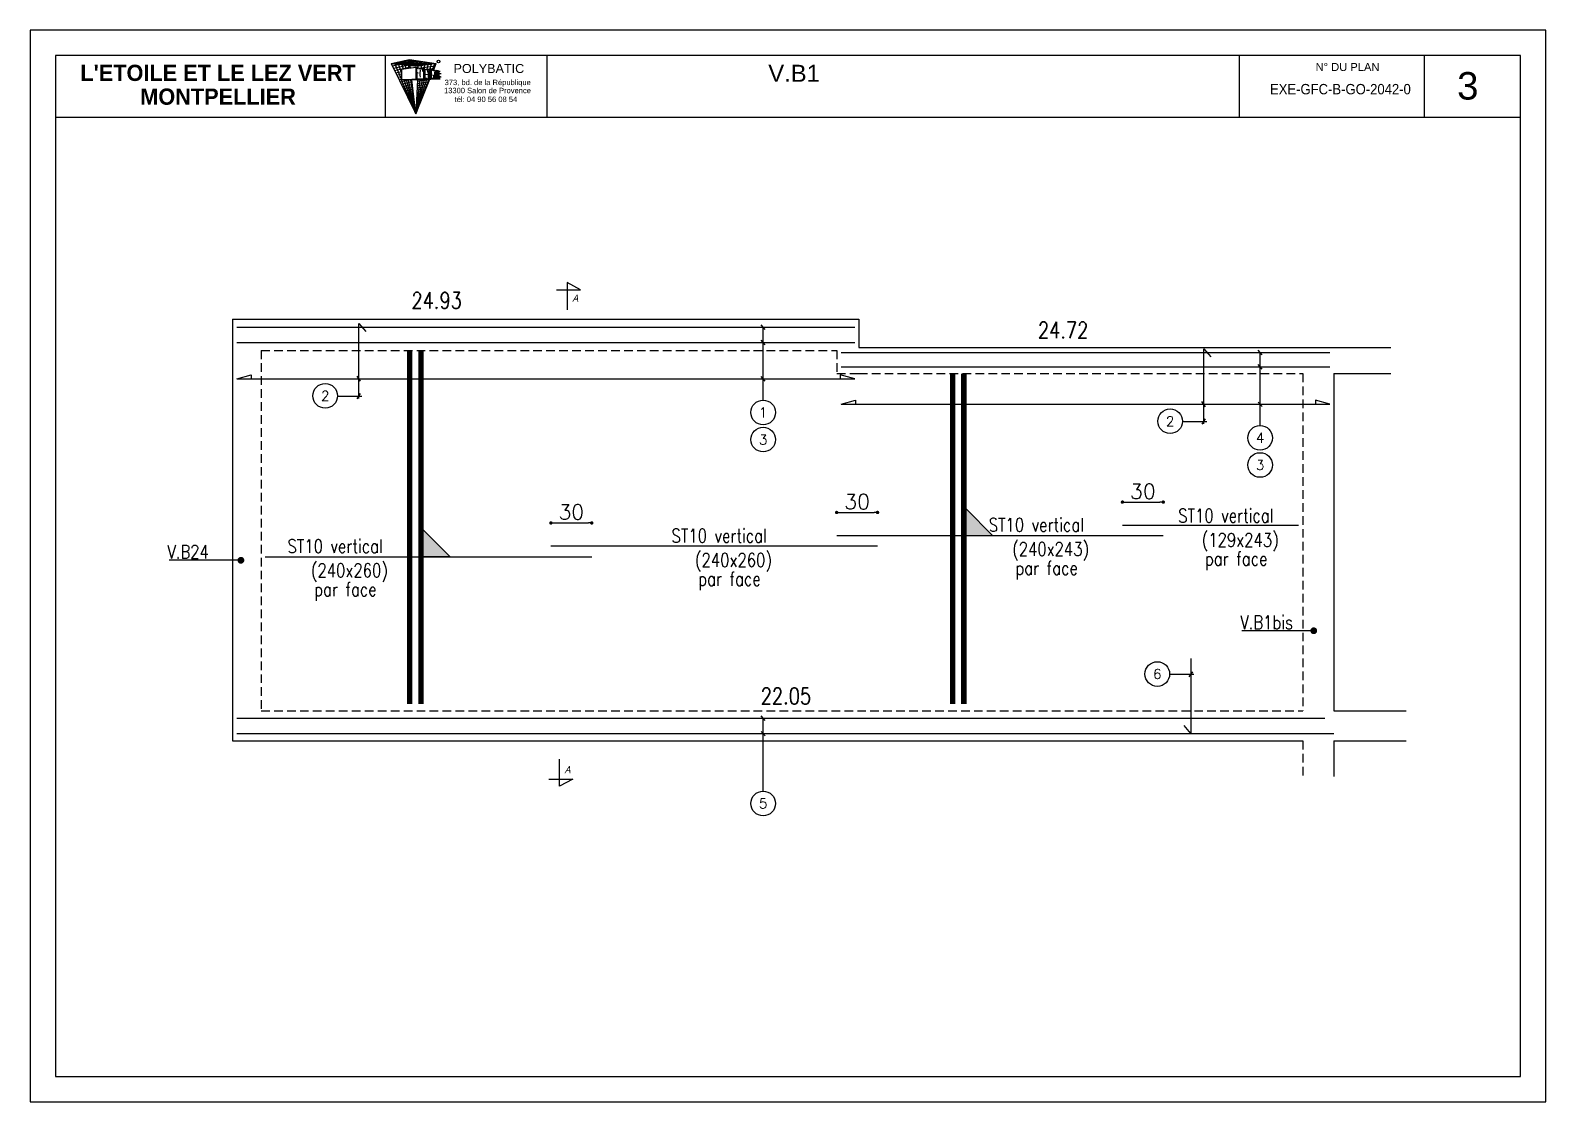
# Model space of a CAD drawing. Header units: millimetres. Extents: x -21776 to 63757, y -7870 to 8483.
# Drawn here: x -19686 to -18573, y 127 to 914 of the extents above; entities that cross this region are included whole.
import ezdxf
from ezdxf.enums import TextEntityAlignment as Align

# ---------------------------------------------------------------- set-up
doc = ezdxf.new("R2010")
doc.units = ezdxf.units.MM
doc.header["$PDMODE"] = 34
doc.linetypes.add('CACHE', pattern=[9.525, 6.35, -3.175])
doc.linetypes.add('CONTINUE', pattern=[0])
for name, color, linetype in [('COTATION', 1, 'Continuous'), ('GO-CARTOUCHE', 7, 'Continuous'), ('GO-TEXTE', 9, 'Continuous'), ('GO-TEXTE-ACIER', 3, 'Continuous'), ('STR_TS', 22, 'Continuous'), ('STR_TS_TXT', 7, 'Continuous'), ('STR_TXT', 102, 'Continuous'), ('STR_VOI-POT', 6, 'Continuous')]:
    doc.layers.add(name, color=color, linetype=linetype)
doc.styles.add('Lucida', font='')
doc.styles.get("Standard").update_dxf_attribs({"font": 'romans.shx'})
doc.styles.add('TEXTE', font='romans.shx')
doc.styles.add('TEXTE TS', font='romans.shx', dxfattribs={"width": 0.7, "oblique": 15})
doc.styles.add('TEXTEBA', font='ARIAL.TTF')
doc.styles.get('Lucida').set_extended_font_data('Lucida Sans', italic=True)
doc.dimstyles.new('COUPE-20', dxfattribs={"dimscale": 0.5, "dimtxt": 22, "dimasz": 5, "dimexe": 0.05, "dimexo": 0, "dimgap": 5, "dimtad": 1, "dimdsep": 46, "dimtxsty": 'Standard', "dimblk1": 'DOT', "dimblk2": 'DOT', "dimsah": 1, "dimcen": 0, "dimdle": 150, "dimclrd": 1, "dimclre": 1, "dimclrt": 7, "dimadec": 0, "dimazin": 0, "dimtfac": 1, "dimtix": 1, "dimtmove": 2, "dimatfit": 3, "dimldrblk": 'DOT', "dimfxl": 0, "dimtvp": 1, "dimtolj": 1, "dimtzin": 0, "dimarcsym": 0})

# ---------------------------------------------------------------- blocks, each defined once
blk = doc.blocks.new('A$C6F247267')
blk.add_hatch(color=256).paths.add_polyline_path([(0, -0.2), (-0.2, 0), (0, 0)])
blk.add_lwpolyline([(-0.2, 0), (0, 0), (0, -0.2), (-0.2, 0)])
blk = doc.blocks.new('_DOT')
at = {"color": 0, "linetype": 'ByBlock'}
blk.add_line((-0.5, 0), (-1, 0), dxfattribs=at)
at = {"color": 0, "linetype": 'ByBlock', "const_width": 0.5}
blk.add_lwpolyline([(-0.25, 0, 1), (0.25, 0, 1)], format="xyb", close=True, dxfattribs=at)
blk = doc.blocks.new('*D861')
at = {"layer": 'COTATION', "color": 1, "lineweight": -2}
for p, q in [((-19303.6, 552.2), (-19303.6, 552.2)), ((-19301.1, 552.2), (-19276.1, 552.2)), ((-19273.6, 552.2), (-19273.6, 552.2))]:
    blk.add_line(p, q, dxfattribs=at)
at = {"layer": 'DEFPOINTS', "color": 0}
for p in [(-19273.6, 552.2), (-19303.6, 542.1, 224.9), (-19273.6, 542.1, 224.9)]:
    blk.add_point(p, dxfattribs=at)
at = {"layer": 'COTATION', "color": 1, "lineweight": -2, "xscale": 2.5, "yscale": 2.5, "zscale": 2.5, "rotation": 180}
blk.add_blockref('_DOT', (-19303.6, 552.2), dxfattribs=at)
at = {"layer": 'COTATION', "color": 1, "lineweight": -2, "xscale": 2.5, "yscale": 2.5, "zscale": 2.5}
blk.add_blockref('_DOT', (-19273.6, 552.2), dxfattribs=at)
at = {"layer": 'COTATION', "color": 7, "insert": (-19288.6, 560.2), "char_height": 11, "attachment_point": 5}
blk.add_mtext('\\A1;30', dxfattribs=at)
blk = doc.blocks.new('*D862')
at = {"layer": 'COTATION', "color": 1, "lineweight": -2}
for p, q in [((-19093.6, 559.9), (-19093.6, 559.9)), ((-19091.1, 559.9), (-19066.1, 559.9)), ((-19063.6, 559.9), (-19063.6, 559.9))]:
    blk.add_line(p, q, dxfattribs=at)
at = {"layer": 'DEFPOINTS', "color": 0}
for p in [(-19063.6, 559.9), (-19093.6, 549.7, 224.9), (-19063.6, 549.7, 224.9)]:
    blk.add_point(p, dxfattribs=at)
at = {"layer": 'COTATION', "color": 1, "lineweight": -2, "xscale": 2.5, "yscale": 2.5, "zscale": 2.5, "rotation": 180}
blk.add_blockref('_DOT', (-19093.6, 559.9), dxfattribs=at)
at = {"layer": 'COTATION', "color": 1, "lineweight": -2, "xscale": 2.5, "yscale": 2.5, "zscale": 2.5}
blk.add_blockref('_DOT', (-19063.6, 559.9), dxfattribs=at)
at = {"layer": 'COTATION', "color": 7, "insert": (-19078.6, 567.9), "char_height": 11, "attachment_point": 5}
blk.add_mtext('\\A1;30', dxfattribs=at)
blk = doc.blocks.new('*D863')
at = {"layer": 'COTATION', "color": 1, "lineweight": -2}
for p, q in [((-18883.6, 567.5), (-18883.6, 567.5)), ((-18881.1, 567.5), (-18856.1, 567.5)), ((-18853.6, 567.5), (-18853.6, 567.5))]:
    blk.add_line(p, q, dxfattribs=at)
at = {"layer": 'DEFPOINTS', "color": 0}
for p in [(-18883.6, 557.4, 224.9), (-18853.6, 567.5), (-18853.6, 557.4, 224.9)]:
    blk.add_point(p, dxfattribs=at)
at = {"layer": 'COTATION', "color": 1, "lineweight": -2, "xscale": 2.5, "yscale": 2.5, "zscale": 2.5, "rotation": 180}
blk.add_blockref('_DOT', (-18883.6, 567.5), dxfattribs=at)
at = {"layer": 'COTATION', "color": 1, "lineweight": -2, "xscale": 2.5, "yscale": 2.5, "zscale": 2.5}
blk.add_blockref('_DOT', (-18853.6, 567.5), dxfattribs=at)
at = {"layer": 'COTATION', "color": 7, "insert": (-18868.6, 575.5), "char_height": 11, "attachment_point": 5}
blk.add_mtext('\\A1;30', dxfattribs=at)

msp = doc.modelspace()

# ---------------------------------------------------------------- linework, layer by layer
at = {"layer": 'COTATION'}
for p, q in [((-19146.16457, 694.49222, -94), (-19149.11526, 697.84734, -94)), ((-19147.63992, 642.46147, 348.5), (-19147.63992, 696.16978, 348.5)), ((-19146.16457, 683.07339, -94), (-19149.11526, 686.4285, -94)), ((-18780.953, 675.81595, -94), (-18783.90369, 679.17106, -94)), ((-18780.953, 665.21264, -94), (-18783.90369, 668.56776, -94)), ((-18782.42835, 623.78519, 348.5), (-18782.42835, 677.49351, 348.5)), ((-19443.53426, 656.30275, -104.99308), (-19446.11006, 660.19205, -104.99308)), ((-19146.16457, 656.38834, -104.99308), (-19149.11526, 659.74346, -104.99308)), ((-19446.0613, 643.445, -94), (-19443.48551, 647.33429, -94)), ((-19460.43881, 645.431, -94), (-19442.60793, 645.431, -94)), ((-18822.59578, 637.62648, -104.99308), (-18825.17158, 641.51578, -104.99308)), ((-18780.953, 637.71207, -104.99308), (-18783.90369, 641.06719, -104.99308)), ((-18839.50033, 626.75472, -94), (-18821.66946, 626.75472, -94)), ((-18825.12283, 624.76872, -94), (-18822.54703, 628.65802, -94)), ((-19531.44531, 524.75043), (-19584.23907, 524.75043)), ((-18743.0075, 472.94872), (-18795.80126, 472.94872)), ((-18848.93229, 440.95225), (-18831.10142, 440.95225)), ((-18834.55479, 438.96625), (-18831.97899, 442.85554)), ((-19146.16457, 407.0727, -94), (-19149.11526, 410.42782, -94)), ((-19147.63992, 355.04194, 348.5), (-19147.63992, 408.75026, 348.5)), ((-19146.16457, 395.65386, -94), (-19149.11526, 399.00898, -94))]:
    msp.add_line(p, q, dxfattribs=at)
for points, elevation in [([(-19534.52986, 658.0659), (-19523.97221, 661.0659), (-19523.97221, 658.0659)], -0.00589), ([(-19534.52986, 658.0659), (-19080.375, 658.0659)], -104.99308), ([(-19090.375, 639.38963), (-19079.81736, 642.38962), (-19079.81736, 639.38963)], -0.00589), ([(-19090.375, 639.38963), (-18731.15, 639.38963)], -104.99308), ([(-18731.15, 639.38963), (-18741.70764, 642.38962), (-18741.70764, 639.38963)], -104.99308)]:
    msp.add_lwpolyline(points, dxfattribs=dict(at, elevation=elevation))
msp.add_lwpolyline([(-19080.375, 658.0659), (-19090.93265, 661.0659), (-19090.93265, 658.0659)], dxfattribs=at)
at = {"layer": 'COTATION', "const_width": 2.5}
for points in [[(-19532.69531, 524.75043, 1), (-19530.19531, 524.75043, 1)], [(-18744.2575, 472.94872, 1), (-18741.7575, 472.94872, 1)]]:
    msp.add_lwpolyline(points, format="xyb", close=True, dxfattribs=at)
at = {"layer": 'GO-CARTOUCHE', "color": 9, "linetype": 'CONTINUE'}
for p, q in [((-19420.91411, 889.77679), (-19407.52095, 892.89148)), ((-19420.09304, 888.10633), (-19407.30858, 891.07929)), ((-19419.40471, 889.63303), (-19406.01178, 892.65193)), ((-19416.38591, 889.34553), (-19402.99343, 892.17282)), ((-19413.63316, 891.47003), (-19393.98799, 888.92708)), ((-19411.99654, 885.6354), (-19413.63316, 891.47003)), ((-19413.36711, 889.05802), (-19399.97508, 891.69372)), ((-19409.90132, 885.94352), (-19411.20617, 892.03445)), ((-19411.20617, 892.03445), (-19391.55346, 889.26678)), ((-19410.34831, 888.77052), (-19396.95674, 891.21462)), ((-19407.8276, 886.24848), (-19408.77918, 892.59886)), ((-19408.77918, 892.59886), (-19389.11893, 889.60648)), ((-19406.76086, 886.40535), (-19407.52095, 892.89148)), ((-19407.52095, 892.89148), (-19387.8984, 889.77679)), ((-19420.91411, 889.77679), (-19401.29157, 887.90797)), ((-19420.91411, 889.77679), (-19402.84891, 853.02345)), ((-19419.27197, 886.43588), (-19407.09622, 889.26711)), ((-19413.43886, 878.29443), (-19418.48713, 890.3412)), ((-19418.48713, 890.3412), (-19398.85704, 888.24768)), ((-19418.4509, 884.76542), (-19406.88385, 887.45492)), ((-19417.62983, 883.09496), (-19413.43886, 884.06935)), ((-19416.80876, 881.42451), (-19413.43886, 882.20793)), ((-19413.43886, 883.38929), (-19416.06014, 890.90562)), ((-19416.06014, 890.90562), (-19396.42252, 888.58738)), ((-19415.98769, 879.75405), (-19413.43886, 880.34654)), ((-19402.84891, 886.98064), (-19413.43886, 885.42329)), ((-19413.43886, 885.42329), (-19413.43886, 877.94804)), ((-19407.32951, 888.48301), (-19393.93839, 890.73552)), ((-19404.3107, 888.19551), (-19390.92005, 890.25641)), ((-19401.10569, 886.7081), (-19402.84891, 886.98064)), ((-19402.84891, 886.98064), (-19402.84891, 877.96567)), ((-19402.8013, 888.05176), (-19389.41087, 890.01686)), ((-19402.22598, 883.35228), (-19402.22598, 886.25274)), ((-19401.43378, 886.12889), (-19402.22598, 886.25274)), ((-19402.22598, 883.35228), (-19401.59881, 883.30363)), ((-19401.37409, 882.66138), (-19402.22598, 882.72747)), ((-19402.22598, 882.72747), (-19402.22598, 878.57098)), ((-19401.06003, 882.97039), (-19401.37409, 882.66138)), ((-19401.29157, 887.90797), (-19401.34348, 886.74527)), ((-19387.8984, 889.77679), (-19401.29157, 887.90797)), ((-19400.85694, 886.39284), (-19388.57792, 888.1063)), ((-19400.65767, 886.04949), (-19398.69132, 886.33549)), ((-19399.94209, 883.37774), (-19399.98057, 882.52454)), ((-19399.98057, 882.52454), (-19399.92098, 881.23306)), ((-19399.80361, 884.42764), (-19399.94209, 883.37774)), ((-19399.92098, 881.23306), (-19399.63317, 879.76687)), ((-19399.57638, 885.26473), (-19399.80361, 884.42764)), ((-19398.85704, 888.24768), (-19399.07986, 886.28152)), ((-19397.93716, 885.56149), (-19398.29968, 886.14496)), ((-19396.9933, 886.06516), (-19398.14488, 885.89581)), ((-19397.69277, 884.863), (-19397.93716, 885.56149)), ((-19397.50535, 883.85426), (-19397.69277, 884.863)), ((-19396.9933, 878.57098), (-19396.9933, 886.07201)), ((-19396.37036, 885.96777), (-19396.9933, 886.06516)), ((-19396.42252, 888.58738), (-19396.96304, 886.06043)), ((-19396.37036, 879.19391), (-19396.37036, 885.96777)), ((-19396.37036, 885.45099), (-19394.80934, 885.66576)), ((-19396.37036, 885.45099), (-19396.36987, 879.19391)), ((-19396.36987, 881.72836), (-19393.53974, 881.97683)), ((-19394.83042, 885.72701), (-19393.53974, 881.97683)), ((-19394.27341, 885.63993), (-19394.83042, 885.72701)), ((-19394.80934, 885.66576), (-19393.53974, 881.97683)), ((-19393.98799, 888.92708), (-19394.77971, 885.71909)), ((-19394.59745, 885.69059), (-19389.25744, 886.43582)), ((-19394.27341, 885.63993), (-19393.24538, 882.65288)), ((-19392.52014, 885.36582), (-19394.09915, 885.13361)), ((-19393.53974, 878.57098), (-19393.53974, 881.97683)), ((-19392.52014, 885.36582), (-19393.24538, 882.65288)), ((-19392.02498, 885.28841), (-19392.91681, 881.95231)), ((-19392.91681, 878.57861), (-19392.91349, 881.96471)), ((-19392.91681, 878.57098), (-19392.91681, 881.95231)), ((-19392.91349, 881.96471), (-19392.04332, 885.2198)), ((-19391.55346, 889.26678), (-19392.78118, 885.32743)), ((-19392.02498, 885.28841), (-19392.52014, 885.36582)), ((-19392.04332, 885.2198), (-19391.85781, 885.24758)), ((-19391.85781, 885.26227), (-19392.0391, 885.23561)), ((-19391.85781, 878.57098), (-19391.85781, 885.26227)), ((-19390.65133, 885.07365), (-19391.85781, 885.26227)), ((-19390.71869, 884.64283), (-19391.42176, 884.75275)), ((-19391.42176, 882.12866), (-19391.42176, 884.75275)), ((-19391.42176, 882.12866), (-19390.85355, 882.08458)), ((-19391.42176, 881.69129), (-19390.88728, 881.64983)), ((-19391.42176, 879.00703), (-19391.42176, 881.69129)), ((-19389.11893, 889.60648), (-19390.81079, 885.09858)), ((-19390.23757, 884.72338), (-19389.93696, 884.76533)), ((-19388.92945, 884.80445), (-19390.18586, 884.61968)), ((-19390.16035, 881.30996), (-19390.08057, 881.05757)), ((-19390.08057, 881.05757), (-19390.00188, 880.5766)), ((-19389.98342, 880.10824), (-19390.01426, 879.66254)), ((-19390.00188, 880.5766), (-19389.98342, 880.10824)), ((-19389.98414, 884.64935), (-19387.8984, 889.77679)), ((-19389.50545, 880.00485), (-19389.55793, 879.56753)), ((-19389.45521, 880.42346), (-19389.50545, 880.00485)), ((-19389.40453, 880.8458), (-19389.45521, 880.42346)), ((-19389.37829, 881.06446), (-19389.40453, 880.8458)), ((-19389.36103, 881.20824), (-19389.37829, 881.06446)), ((-19389.34701, 881.32506), (-19389.36103, 881.20824)), ((-19389.31457, 881.59539), (-19389.34701, 881.32506)), ((-19389.24735, 882.15552), (-19389.31457, 881.59539)), ((-19389.1737, 882.7692), (-19389.24735, 882.15552)), ((-19388.99148, 880.628), (-19389.23763, 878.57691)), ((-19388.92945, 884.80445), (-19389.1737, 882.7692)), ((-19388.99148, 880.628), (-19388.55494, 880.59413)), ((-19388.93948, 881.06134), (-19388.7761, 882.42268)), ((-19388.93948, 881.06134), (-19388.60834, 881.03564)), ((-19388.61907, 884.75592), (-19388.92945, 884.80445)), ((-19388.7761, 882.42268), (-19388.60834, 881.03564)), ((-19388.61907, 884.75592), (-19387.87173, 878.57691)), ((-19388.5921, 884.53293), (-19387.87101, 884.63897)), ((-19388.55494, 880.59413), (-19388.31024, 878.57098)), ((-19388.54192, 884.11806), (-19387.87101, 884.19762)), ((-19388.53044, 884.02319), (-19387.4661, 884.13431)), ((-19387.87101, 884.63897), (-19387.87101, 884.19762)), ((-19386.62513, 884.44419), (-19387.87101, 884.63897)), ((-19387.87101, 884.19762), (-19387.4661, 884.13431)), ((-19387.4661, 878.57691), (-19387.4661, 884.13431)), ((-19387.03004, 884.06614), (-19386.62513, 884.00284)), ((-19387.03004, 878.57691), (-19387.03004, 884.06614)), ((-19387.03004, 883.96741), (-19386.62513, 884.00284)), ((-19386.62513, 884.00284), (-19386.62513, 884.44419)), ((-19386.46677, 884.41943), (-19386.62513, 884.36859)), ((-19386.46677, 884.41943), (-19386.46677, 878.57522)), ((-19386.03071, 884.35126), (-19386.46677, 884.41943)), ((-19386.03071, 884.35126), (-19386.03071, 878.57098)), ((-19386.03071, 884.14656), (-19385.04288, 884.23846)), ((-19385.88888, 881.36927), (-19385.8642, 880.74951)), ((-19385.8642, 880.74951), (-19385.80521, 880.18189)), ((-19385.80521, 880.18189), (-19385.71521, 879.70457)), ((-19384.6728, 882.40334), (-19385.40737, 882.33501)), ((-19384.69224, 880.1935), (-19385.35656, 880.1317)), ((-19384.69224, 880.1935), (-19384.24998, 880.20968)), ((-19384.22653, 882.33357), (-19384.6728, 882.40334)), ((-19415.16661, 878.0836), (-19413.43886, 878.48518)), ((-19414.34554, 876.41314), (-19407.74099, 877.94804)), ((-19413.52447, 874.74269), (-19405.60966, 876.58182)), ((-19413.43886, 877.94804), (-19402.22598, 878.57098)), ((-19402.34407, 877.96651), (-19413.43886, 877.94804)), ((-19402.84891, 853.02345), (-19413.2937, 877.94804)), ((-19412.7034, 873.07223), (-19405.3973, 874.76963)), ((-19411.88233, 871.40177), (-19405.18493, 872.95745)), ((-19402.84891, 853.02345), (-19411.54125, 877.94804)), ((-19411.06126, 869.73132), (-19404.97257, 871.14527)), ((-19410.24018, 868.06086), (-19404.7602, 869.33308)), ((-19402.84891, 853.02345), (-19409.84024, 877.94804)), ((-19402.84891, 853.02345), (-19408.18846, 877.94804)), ((-19402.84891, 853.02345), (-19406.5838, 877.94804)), ((-19402.84891, 853.02345), (-19405.76976, 877.94804)), ((-19402.84891, 853.02345), (-19392.56476, 878.30533)), ((-19393.37088, 878.27733), (-19402.84891, 853.02345)), ((-19394.99599, 878.22087), (-19402.84891, 853.02345)), ((-19396.64439, 878.1636), (-19402.84891, 853.02345)), ((-19398.31659, 878.1055), (-19402.84891, 853.02345)), ((-19400.01311, 878.04656), (-19402.84891, 853.02345)), ((-19401.73448, 877.98676), (-19402.84891, 853.02345)), ((-19402.34407, 877.96651), (-19399.21221, 878.08111)), ((-19402.22598, 878.57098), (-19394.71967, 878.57098)), ((-19402.14103, 868.87998), (-19396.05264, 869.73096)), ((-19402.07025, 870.46564), (-19395.37312, 871.40144)), ((-19401.99946, 872.05131), (-19394.6936, 873.07193)), ((-19401.92867, 873.63698), (-19394.01408, 874.74241)), ((-19401.85788, 875.22264), (-19393.33456, 876.4129)), ((-19401.78709, 876.80831), (-19392.65504, 878.08339)), ((-19399.21221, 878.08111), (-19398.65137, 878.10163)), ((-19398.60835, 878.1032), (-19391.86374, 878.35)), ((-19396.99655, 878.57005), (-19391.8496, 878.57098)), ((-19396.37036, 879.19391), (-19394.71967, 879.19391)), ((-19396.36987, 879.19391), (-19394.71967, 879.18884)), ((-19394.71967, 878.57098), (-19394.71967, 879.19391)), ((-19394.71967, 878.57098), (-19393.53562, 878.57098)), ((-19393.53974, 879.18884), (-19393.53562, 878.57098)), ((-19393.53562, 878.57098), (-19392.91681, 878.57098)), ((-19391.86412, 878.57691), (-19386.46677, 878.57691)), ((-19391.86269, 878.35004), (-19385.02355, 878.56828)), ((-19391.85781, 878.57098), (-19390.53753, 878.57098)), ((-19391.42176, 879.00703), (-19390.67156, 879.00703)), ((-19390.29518, 878.78387), (-19390.54405, 878.57691)), ((-19390.54405, 878.57691), (-19389.68917, 878.57691)), ((-19390.11681, 879.16859), (-19390.29518, 878.78387)), ((-19390.01426, 879.66254), (-19390.11681, 879.16859)), ((-19389.62093, 879.04259), (-19389.67682, 878.57691)), ((-19389.55793, 879.56753), (-19389.62093, 879.04259)), ((-19387.03004, 878.57691), (-19386.46677, 878.57691)), ((-19386.46677, 878.57522), (-19386.03071, 878.57098)), ((-19385.71521, 879.70457), (-19385.586, 879.26233)), ((-19385.586, 879.26233), (-19385.38348, 878.84956)), ((-19385.38348, 878.84956), (-19385.15095, 878.5944)), ((-19409.41911, 866.39041), (-19404.54783, 867.5209)), ((-19408.59804, 864.71995), (-19404.33547, 865.70871)), ((-19407.77697, 863.04949), (-19404.1231, 863.89653)), ((-19402.42419, 862.53731), (-19398.77072, 863.04901)), ((-19402.3534, 864.12298), (-19398.0912, 864.7195)), ((-19402.28261, 865.70864), (-19397.41168, 866.38998)), ((-19402.21182, 867.29431), (-19396.73216, 868.06047))]:
    msp.add_line(p, q, dxfattribs=at)
at = {"layer": 'GO-CARTOUCHE', "linetype": 'Continuous'}
for points in [[(-18572.56053, 126.80025), (-18572.56053, 914.30025), (-19686.19688, 914.30025), (-19686.19688, 126.80025)], [(-18591.11928, 145.359), (-18591.11928, 895.7415), (-19667.63813, 895.7415), (-19667.63813, 145.359)]]:
    msp.add_lwpolyline(points, close=True, dxfattribs=at)
at = {"layer": 'GO-CARTOUCHE', "color": 9, "linetype": 'CONTINUE'}
msp.add_circle((-19386.30875, 891.3262), 0.9967, dxfattribs=at)
msp.add_circle((-19386.30875, 891.3262), 0.9967, dxfattribs=at)
msp.add_circle((-19386.30875, 891.3262), 0.9967, dxfattribs=at)
at = {"layer": 'GO-TEXTE', "color": 7}
for p, q in [((-19425.45667, 895.7415), (-19425.45667, 850.29488)), ((-19306.55091, 895.7415), (-19306.55091, 850.29488)), ((-18797.92254, 895.7415), (-18797.92254, 850.29488)), ((-18661.86339, 895.7415), (-18661.86339, 850.29488)), ((-18591.11928, 850.29488), (-19667.63813, 850.29488))]:
    msp.add_line(p, q, dxfattribs=at)
at = {"layer": 'GO-TEXTE', "elevation": 279.66905, "flags": 128}
for points in [[(-19299.54361, 723.54392), (-19281.89587, 723.54392), (-19291.57392, 728.82397), (-19291.57392, 708.9025)], [(-19305.2448, 363.89253), (-19287.59706, 363.89253), (-19297.27511, 358.61247), (-19297.27511, 378.53395)]]:
    msp.add_lwpolyline(points, dxfattribs=at)
at = {"layer": 'GO-TEXTE-ACIER'}
for centre in [(-19469.49349, 645.62519, -94), (-19147.63992, 633.4047, 348.5), (-18848.55501, 626.94891, -94), (-18782.42835, 614.72843, 348.5), (-19147.63992, 613.4706, 348.5), (-18782.42835, 594.79432, 348.5), (-18857.98697, 441.14644), (-19147.63992, 345.98518, 348.5)]:
    msp.add_circle(centre, 9.05676, dxfattribs=at)
at = {"layer": 'STR_TS', "color": 3}
for p, q in [((-18754.11456, 550.35015, -70.13956), (-18883.56035, 550.35015, -70.13956)), ((-19063.56035, 535.03891, -70.13956), (-19303.56035, 535.03891, -70.13956)), ((-18853.56035, 542.69453, -70.13956), (-19093.56035, 542.69453, -70.13956)), ((-19513.56035, 527.38329, -70.13956), (-19273.56035, 527.38329, -70.13956))]:
    msp.add_line(p, q, dxfattribs=at)
at = {"layer": 'STR_TS', "const_width": 4, "elevation": -70.13956}
for points in [[(-19407.3629, 419.04172), (-19407.3629, 679.04172)], [(-19008.40135, 419.04172), (-19008.40135, 662.04172)]]:
    msp.add_lwpolyline(points, dxfattribs=at)
at = {"layer": 'STR_TS', "linetype": 'CACHE', "ltscale": 2, "const_width": 4, "elevation": -70.13956}
for points in [[(-19399.14579, 419.04172), (-19399.14579, 679.04172)], [(-19000.18425, 419.04172), (-19000.18425, 662.04172)]]:
    msp.add_lwpolyline(points, dxfattribs=at)
at = {"layer": 'STR_VOI-POT', "color": 4}
for p, q in [((-19537.52986, 702.04172, -0.00589), (-19537.52986, 392.04172, -0.00589)), ((-19537.52986, 702.04172), (-19077.375, 702.04172)), ((-19077.375, 702.04172), (-19077.375, 681.04172)), ((-19077.375, 681.04172), (-18728.15, 681.04172)), ((-18728.15, 681.04172), (-18686.26182, 681.04172)), ((-18728.15, 662.04172, -0.00589), (-18728.15, 414.04172, -0.00589)), ((-18728.15, 662.04172), (-18686.26182, 662.04172)), ((-18728.15, 414.04172), (-18675.04907, 414.04172)), ((-19537.52986, 392.04172, -0.00589), (-18751.11456, 392.04172)), ((-18728.15, 392.04172, -0.00589), (-18728.15, 365.82024, -0.00589)), ((-18728.15, 392.04172), (-18675.04907, 392.04172))]:
    msp.add_line(p, q, dxfattribs=at)
at = {"layer": 'STR_VOI-POT'}
for p, q in [((-19534.52986, 696.16978, -94), (-19080.375, 696.16978, -94)), ((-19444.70486, 643.66809, -94), (-19444.68538, 698.86179, -94)), ((-19444.68538, 698.86179, -94), (-19439.65622, 692.8799, -94)), ((-19534.52986, 684.75094, -94), (-19080.375, 684.75094, -94)), ((-18823.76638, 624.99182, -94), (-18823.7469, 680.18551, -94)), ((-18823.7469, 680.18551, -94), (-18818.71774, 674.20363, -94)), ((-19090.375, 677.49351, -94), (-18731.15, 677.49351, -94)), ((-19090.375, 666.8902, -94), (-18731.15, 666.8902, -94)), ((-18833.25534, 452.52512, -12.25956), (-18833.27481, 397.33142, -12.25956)), ((-19534.52986, 408.75026, -94), (-18734.791, 408.75026, -94)), ((-18833.27481, 397.33142, -12.25956), (-18838.30397, 403.31331, -12.25956)), ((-19534.52986, 397.33142, -94), (-18728.15, 397.33142, -0.00589))]:
    msp.add_line(p, q, dxfattribs=at)
at = {"layer": 'STR_VOI-POT', "color": 7, "linetype": 'CACHE'}
for p, q in [((-19516.56035, 679.04172), (-19516.56035, 414.04172)), ((-19516.56035, 679.04172), (-19093.375, 679.04172)), ((-19093.375, 679.04172), (-19093.375, 662.04172)), ((-19093.375, 662.04172), (-19077.375, 662.04172)), ((-19077.375, 662.04172), (-18751.11456, 662.04172)), ((-18751.11456, 662.04172, -40.10783), (-18751.11456, 414.04172, -40.10783)), ((-19516.56035, 414.04172), (-18751.11456, 414.04172)), ((-18751.11456, 392.04172, -40.10783), (-18751.11456, 365.82024, -40.10783))]:
    msp.add_line(p, q, dxfattribs=at)

# ---------------------------------------------------------------- block references
at = {"layer": 'STR_TS', "xscale": 100, "yscale": 100, "zscale": 100, "rotation": 180}
for p in [(-18998.75915, 542.69453, -70.13956), (-19397.7207, 527.38329, -70.13956)]:
    msp.add_blockref('A$C6F247267', p, dxfattribs=at)

# ---------------------------------------------------------------- texts
at = {"layer": 'GO-CARTOUCHE', "color": 2, "style": 'TEXTEBA'}
msp.add_text('3', height=20.19864, dxfattribs=at).set_placement((-18637.64356, 863.39336))
at = {"layer": 'GO-CARTOUCHE', "color": 9, "style": 'TEXTEBA'}
for s, p in [('13300 Salon de Provence', (-19382.20582, 868.05816)), ('373, bd. de la République', (-19381.74138, 874.01632)), ('tél: 04 90 56 08 54', (-19374.37822, 861.58527))]:
    msp.add_text(s, height=3.9772727, dxfattribs=at).set_placement(p)
at = {"layer": 'GO-CARTOUCHE', "color": 2, "style": 'TEXTEBA', "width": 0.9}
msp.add_text('EXE-GFC-B-GO-2042-0', height=7.6363636, dxfattribs=at).set_placement((-18723.41986, 867.2267), align=Align.CENTER)
at = {"layer": 'GO-CARTOUCHE', "char_height": 11.9318181, "attachment_point": 5}
for s, insert in [("{\\Fbold|c0;L'ETOILE ET LE LEZ VERT}", (-19548.23845, 882.94945)), ('{\\Fbold|c0;MONTPELLIER}', (-19548.23845, 865.45137))]:
    msp.add_mtext(s, dxfattribs=dict(at, insert=insert))
at = {"layer": 'GO-TEXTE', "color": 3, "style": 'TEXTEBA'}
msp.add_text('POLYBATIC', height=6.628788, dxfattribs=at).set_placement((-19349.19631, 886.23628), align=Align.MIDDLE)
at = {"layer": 'GO-TEXTE', "color": 2, "style": 'TEXTEBA'}
msp.add_text('V.B1', height=12.497088, dxfattribs=at).set_placement((-19143.85364, 876.46393))
at = {"layer": 'GO-TEXTE', "style": 'TEXTEBA'}
msp.add_text('N° DU PLAN', height=5.856446, dxfattribs=at).set_placement((-18718.19636, 884.39892), align=Align.CENTER)
at = {"layer": 'GO-TEXTE', "linetype": 'Continuous', "style": 'Lucida'}
for p in [(-19287.95877, 714.75116, 279.66905), (-19293.65996, 368.16282, 279.66905)]:
    msp.add_text('A', height=5.32, rotation=0.00179755, dxfattribs=at).set_placement(p)
at = {"layer": 'GO-TEXTE-ACIER', "style": 'TEXTE'}
for s, p in [('2', (-19469.49349, 645.62519, -94)), ('1', (-19147.63992, 633.4047, 348.5)), ('2', (-18848.55501, 626.94891, -94)), ('3', (-19147.63992, 613.4706, 348.5)), ('4', (-18782.42835, 614.72843, 348.5)), ('3', (-18782.42835, 594.79432, 348.5)), ('6', (-18857.98697, 441.14644)), ('5', (-19147.63992, 345.98518, 348.5))]:
    msp.add_text(s, height=7.2, dxfattribs=at).set_placement(p, align=Align.MIDDLE_CENTER)
at = {"layer": 'STR_TS_TXT', "style": 'TEXTE TS', "width": 0.8}
for s, p in [('ST10 vertical', (-18842.57982, 552.60091, -70.13956)), ('ST10 vertical', (-19214.95197, 537.7782, -70.13956)), ('ST10 vertical', (-18981.87848, 545.8101, -70.13956)), ('(129x243)', (-18825.36414, 534.76029, -70.13956)), ('V.B24', (-19585.44637, 525.96974)), ('ST10 vertical', (-19497.19713, 530.12258, -70.13956)), ('(240x243)', (-18964.66281, 527.96948, -70.13956)), ('(240x260)', (-19479.98145, 512.28196, -70.13956)), ('(240x260)', (-19197.73629, 519.93758, -70.13956)), ('par face', (-18962.29737, 514.07721, -70.13956)), ('par face', (-18822.99871, 520.86802, -70.13956)), ('par face', (-19195.37086, 506.04531, -70.13956)), ('par face', (-19477.61602, 498.38969, -70.13956)), ('V.B1bis', (-18797.00856, 474.16803))]:
    msp.add_text(s, height=10, dxfattribs=at).set_placement(p)
at = {"layer": 'STR_TXT', "width": 0.8}
for s, p in [('24.93', (-19406.08374, 715.76864, -147.38443)), ('24.72', (-18945.69975, 693.90745, -147.38443)), ('22.05', (-19149.42659, 424.98416, -147.38443))]:
    msp.add_text(s, height=12, rotation=0.00005278, dxfattribs=at).set_placement(p, align=Align.MIDDLE_LEFT)

# ---------------------------------------------------------------- dimensions: what is measured, and where the dimension line sits
at = {"layer": 'COTATION'}
for base, p1, p2, picture, middle in [((-18853.56035, 567.52149, -295), (-18883.56035, 557.3962, -70.13956), (-18853.56035, 557.3962, -70.13956), '*D863', (-18868.56035, 575.52149, -295)), ((-19063.56035, 559.86587, -295), (-19093.56035, 549.74058, -70.13956), (-19063.56035, 549.74058, -70.13956), '*D862', (-19078.56035, 567.86587, -295)), ((-19273.56035, 552.21025, -295), (-19303.56035, 542.08496, -70.13956), (-19273.56035, 542.08496, -70.13956), '*D861', (-19288.56035, 560.21025, -295))]:
    dim = msp.add_linear_dim(base=base, p1=p1, p2=p2, dimstyle='COUPE-20', override={"dimfxl": 0.1}, dxfattribs=at)
    dim.commit()
    dim.dimension.update_dxf_attribs({"geometry": picture, "text_midpoint": middle})

doc.saveas('drawing.dxf')
